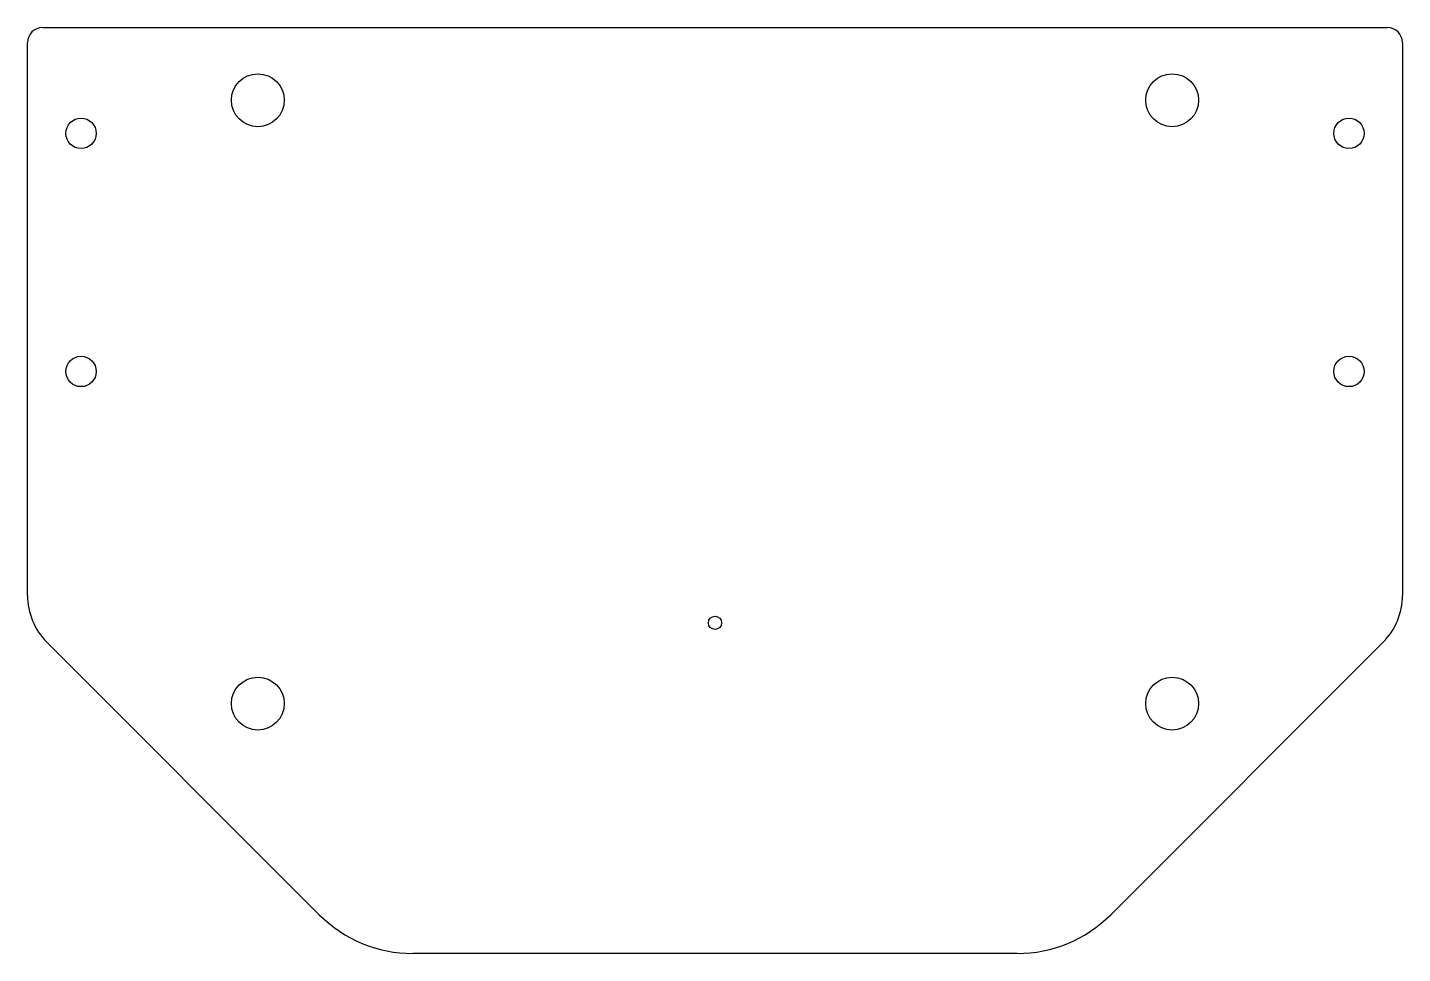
# Model space of a CAD drawing. Header units: millimetres. Extents: x -52 to 52, y -25 to 45.
import ezdxf

# ---------------------------------------------------------------- set-up
doc = ezdxf.new("R2010")
doc.units = ezdxf.units.MM
doc.layers.add('Sketch003', color=7, linetype='CONTINUOUS')

msp = doc.modelspace()

# ---------------------------------------------------------------- linework, layer by layer
at = {"layer": 'Sketch003'}
for p, q in [((-50.85, 45, 0.06), (50.85, 45, 0.06)), ((-52, 2.07107, 0.06), (-52, 43.85, 0.06)), ((52, 43.85, 0.06), (52, 2.07107, 0.06)), ((-29.9289, -22.0711, 0.06), (-50.5355, -1.46447, 0.06)), ((50.5355, -1.46447, 0.06), (29.9289, -22.0711, 0.06)), ((22.8579, -25, 0.06), (-22.8579, -25, 0.06))]:
    msp.add_line(p, q, dxfattribs=at)
for centre, radius in [((-34.5754, 39.5), 2), ((34.5754, 39.5), 2), ((-47.95, 37), 1.15), ((47.95, 37), 1.15), ((-47.95, 19), 1.15), ((47.95, 19), 1.15), ((0, 0), 0.5), ((-34.5754, -6.11091), 2), ((34.5754, -6.11091), 2)]:
    msp.add_circle(centre, radius, dxfattribs=at)
for centre, radius, start, end in [((-50.85, 43.85, 0.06), 1.15, 90, 180), ((50.85, 43.85, 0.06), 1.15, 0, 90), ((-47, 2.07107, 0.06), 5, 180, -135), ((47, 2.07107, 0.06), 5, -45, 0), ((-22.8579, -15, 0.06), 10, -135, -90), ((22.8579, -15, 0.06), 10, -90, -45)]:
    msp.add_arc(centre, radius, start, end, dxfattribs=at)

doc.saveas('drawing.dxf')
